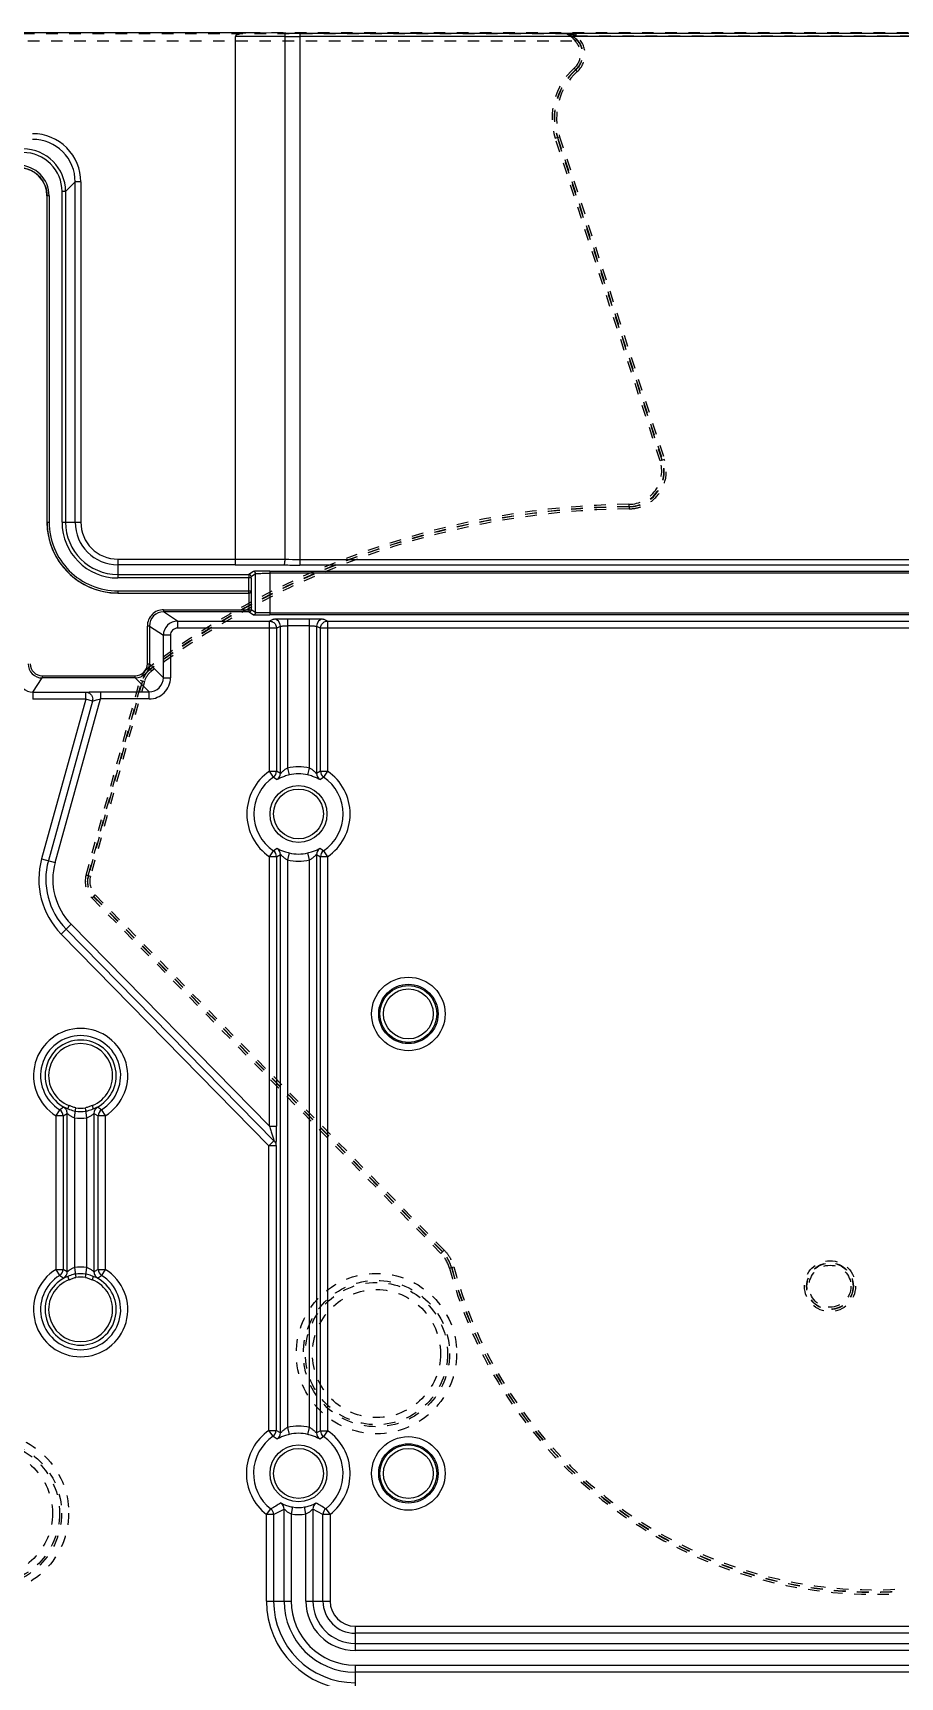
# Model space of a CAD drawing. Header units: millimetres. Extents: x -1265 to 1982, y -12197 to 1934.
# Drawn here: x 918 to 1040.4, y 52 to 283.9 of the extents above; entities that cross this region are included whole.
import ezdxf

# ---------------------------------------------------------------- set-up
doc = ezdxf.new("R2010")
doc.units = ezdxf.units.MM
doc.header["$LTSCALE"] = 16.335
doc.linetypes.add('HIDDEN', pattern=[0.2, 0.1, -0.1])
doc.layers.get('0').update_dxf_attribs({"linetype": 'CONTINUOUS'})
doc.layers.add('DEFAULT_2', color=8, linetype='HIDDEN')

msp = doc.modelspace()

# ---------------------------------------------------------------- linework, layer by layer
at = {"color": 7, "linetype": 'Continuous'}
for p, q in [((948.99, 283.87), (786.515, 283.87)), ((946.647, 209.657), (946.647, 283.383)), ((953.619, 283.344), (946.647, 283.383)), ((953.723, 283.844), (948.99, 283.87)), ((953.619, 209.631), (953.619, 283.344)), ((955.697, 283.839), (955.697, 208.827)), ((955.697, 283.839), (1139.404, 283.839)), ((1139.404, 283.339), (955.697, 283.339)), ((922.647, 261.501), (924.004, 262.857)), ((924.004, 214.87), (924.004, 262.857)), ((924.804, 262.857), (924.004, 262.857)), ((924.804, 262.857), (924.804, 214.87)), ((920.018, 260.871), (920.033, 260.887)), ((920.018, 260.871), (920.018, 214.869)), ((920.333, 260.887), (920.033, 260.887)), ((920.333, 260.887), (920.333, 214.885)), ((922.147, 214.87), (922.147, 261.501)), ((922.647, 261.501), (922.147, 261.501)), ((922.647, 261.501), (922.647, 214.87)), ((920.033, 214.885), (920.018, 214.869)), ((920.033, 214.885), (920.333, 214.885)), ((922.147, 214.87), (924.804, 214.87)), ((930.017, 209.657), (946.647, 209.657)), ((930.018, 209.656), (930.018, 207)), ((946.563, 208.857), (930.018, 208.857)), ((946.563, 208.857), (953.452, 208.831)), ((946.647, 209.657), (953.619, 209.631)), ((955.697, 209.627), (1068.583, 209.627)), ((1067.783, 208.827), (955.697, 208.827)), ((930.018, 207.5), (948.531, 207.5)), ((948.826, 207), (930.018, 207)), ((948.526, 204.886), (948.526, 207)), ((949.167, 207.923), (948.531, 207.5)), ((948.826, 207), (948.826, 205.186)), ((948.831, 207.2), (949.467, 207.623)), ((949.467, 202.117), (949.467, 207.623)), ((951.466, 207.963), (951.466, 201.778)), ((951.466, 207.963), (1161.57, 207.963)), ((1161.569, 207.663), (951.466, 207.663)), ((930.032, 204.886), (930.016, 204.87)), ((930.016, 204.87), (948.558, 204.87)), ((930.032, 205.186), (930.032, 204.886)), ((930.032, 205.186), (948.826, 205.186)), ((948.526, 204.886), (948.55, 204.87)), ((948.558, 202.223), (948.558, 204.87)), ((948.826, 205.186), (948.858, 205.165)), ((948.858, 205.165), (948.858, 202.523)), ((936.488, 202.523), (936.488, 202.223)), ((936.488, 202.523), (948.858, 202.523)), ((938.447, 200.917), (936.488, 202.223)), ((948.558, 202.223), (936.488, 202.223)), ((948.558, 202.223), (949.167, 201.817)), ((949.467, 202.117), (948.858, 202.523)), ((951.466, 202.078), (1161.569, 202.078)), ((1161.57, 201.778), (951.466, 201.778)), ((934.188, 194.899), (934.188, 200.224)), ((934.488, 200.224), (934.188, 200.224)), ((934.488, 200.224), (934.488, 194.899)), ((934.488, 200.224), (936.448, 198.918)), ((938.447, 200.917), (938.447, 199.917)), ((938.447, 200.917), (951.413, 200.917)), ((952.412, 199.917), (938.447, 199.917)), ((951.985, 201.203), (951.413, 200.917)), ((951.413, 179.747), (951.413, 200.917)), ((952.412, 199.917), (952.984, 200.203)), ((952.412, 199.917), (952.412, 179.747)), ((952.984, 179.436), (952.984, 200.203)), ((953.983, 201.237), (953.983, 180.193)), ((953.983, 201.237), (957.052, 201.237)), ((957.052, 200.237), (953.983, 200.237)), ((957.052, 180.193), (957.052, 201.237)), ((958.051, 200.203), (958.051, 179.436)), ((958.051, 200.203), (958.623, 199.917)), ((958.623, 179.747), (958.623, 199.917)), ((1188.565, 199.917), (958.623, 199.917)), ((959.622, 200.917), (959.051, 201.203)), ((959.622, 200.917), (959.622, 179.747)), ((959.622, 200.917), (1188.565, 200.917)), ((936.448, 192.94), (936.448, 198.918)), ((937.447, 198.918), (936.448, 198.918)), ((937.447, 198.918), (937.447, 192.94)), ((934.188, 194.899), (934.488, 194.899)), ((936.448, 192.94), (934.488, 194.899)), ((918.034, 190.896), (919.37, 192.9)), ((919.37, 193.2), (919.37, 192.9)), ((919.37, 193.2), (932.489, 193.2)), ((932.489, 192.9), (919.37, 192.9)), ((932.489, 192.9), (932.489, 193.2)), ((932.489, 192.9), (934.448, 190.94)), ((936.448, 192.94), (937.447, 192.94)), ((918.034, 190.896), (918.034, 189.896)), ((918.034, 190.896), (925.506, 190.896)), ((925.506, 189.896), (925.506, 190.896)), ((927.571, 190.94), (927.571, 189.941)), ((927.571, 190.94), (934.448, 190.94)), ((934.448, 189.941), (934.448, 190.94)), ((925.506, 189.896), (918.034, 189.896)), ((925.506, 189.896), (919.271, 167.412)), ((926.459, 189.632), (920.223, 167.148)), ((921.176, 166.884), (927.571, 189.941)), ((926.459, 189.632), (925.506, 189.896)), ((934.448, 189.941), (927.571, 189.941)), ((951.976, 178.921), (951.413, 179.747)), ((951.413, 179.747), (952.412, 179.747)), ((951.975, 178.921), (952.51, 178.586)), ((952.984, 179.436), (952.412, 179.747)), ((953.983, 180.193), (954.214, 179.221)), ((956.822, 179.221), (957.052, 180.193)), ((958.623, 179.747), (958.051, 179.436)), ((958.525, 178.586), (959.06, 178.921)), ((958.623, 179.747), (959.622, 179.747)), ((959.622, 179.747), (959.06, 178.921)), ((919.271, 167.412), (921.176, 166.883)), ((951.413, 167.694), (951.976, 168.52)), ((951.413, 129.698), (951.413, 167.694)), ((952.412, 167.694), (951.413, 167.694)), ((952.51, 168.854), (951.975, 168.52)), ((952.412, 167.694), (952.984, 168.004)), ((952.412, 167.694), (952.412, 129.698)), ((952.984, 86.436), (952.984, 168.004)), ((954.214, 168.22), (953.983, 167.247)), ((953.983, 167.247), (953.983, 87.193)), ((957.052, 167.247), (956.822, 168.22)), ((957.052, 87.193), (957.052, 167.247)), ((958.051, 168.004), (958.051, 86.436)), ((958.051, 168.004), (958.623, 167.694)), ((959.06, 168.52), (958.525, 168.854)), ((958.623, 86.747), (958.623, 167.694)), ((959.622, 167.694), (958.623, 167.694)), ((959.06, 168.52), (959.622, 167.694)), ((959.622, 167.694), (959.622, 86.749)), ((923.428, 158.175), (922.018, 156.789)), ((951.413, 129.698), (923.428, 158.175)), ((922.018, 156.789), (951.354, 126.937)), ((922.723, 157.482), (952.059, 127.63)), ((922.986, 132.133), (923.164, 132.6)), ((923.891, 130.885), (924.099, 132.284)), ((925.66, 130.885), (925.452, 132.284)), ((926.387, 132.6), (926.565, 132.133)), ((921.31, 131.145), (921.831, 131.998)), ((921.31, 109.496), (921.31, 131.145)), ((922.309, 131.145), (921.31, 131.145)), ((922.309, 131.145), (922.891, 131.481)), ((922.309, 131.145), (922.309, 109.496)), ((922.891, 109.159), (922.891, 131.481)), ((923.891, 130.885), (923.891, 109.755)), ((925.66, 109.755), (925.66, 130.885)), ((926.66, 131.481), (926.66, 109.159)), ((926.66, 131.481), (927.242, 131.145)), ((927.242, 109.496), (927.242, 131.145)), ((928.241, 131.145), (927.242, 131.145)), ((927.72, 131.998), (928.241, 131.145)), ((928.241, 131.145), (928.241, 109.496)), ((951.354, 126.937), (952.059, 127.63)), ((951.413, 129.698), (952.412, 129.698)), ((951.354, 86.778), (951.354, 126.937)), ((952.353, 126.937), (951.354, 126.937)), ((952.353, 126.937), (952.353, 86.778)), ((921.831, 108.643), (921.31, 109.496)), ((921.31, 109.496), (922.309, 109.496)), ((922.891, 109.159), (922.309, 109.496)), ((923.891, 109.755), (924.099, 108.357)), ((925.452, 108.357), (925.66, 109.755)), ((927.242, 109.496), (926.66, 109.159)), ((927.242, 109.496), (928.241, 109.496)), ((928.241, 109.496), (927.72, 108.643)), ((923.164, 108.04), (922.986, 108.507)), ((926.565, 108.507), (926.387, 108.04)), ((951.92, 85.954), (951.354, 86.778)), ((951.354, 86.778), (952.353, 86.778)), ((952.984, 86.436), (952.353, 86.778)), ((953.983, 87.193), (954.214, 86.221)), ((956.822, 86.221), (957.052, 87.193)), ((958.623, 86.747), (958.051, 86.436)), ((958.525, 85.586), (959.06, 85.921)), ((958.623, 86.747), (959.622, 86.747)), ((959.622, 86.747), (959.06, 85.921)), ((951.005, 74.918), (951.619, 75.707)), ((951.005, 62.72), (951.005, 74.918)), ((952.004, 74.918), (951.005, 74.918)), ((952.004, 74.918), (953.484, 75.693)), ((952.004, 74.918), (952.004, 62.72)), ((953.484, 62.72), (953.484, 75.693)), ((954.661, 75.993), (954.483, 75.01)), ((954.483, 75.01), (954.483, 62.72)), ((956.552, 75.01), (956.374, 75.993)), ((956.552, 62.72), (956.552, 75.01)), ((957.551, 75.693), (957.551, 62.72)), ((958.972, 74.947), (957.551, 75.693)), ((958.972, 62.72), (958.972, 74.947)), ((959.971, 74.947), (958.972, 74.947)), ((959.361, 75.738), (959.971, 74.947)), ((959.971, 74.947), (959.971, 62.72)), ((951.005, 62.72), (954.483, 62.72)), ((956.552, 62.72), (959.971, 62.72)), ((963.518, 59.174), (963.518, 55.755)), ((963.518, 59.174), (1062.478, 59.174)), ((1062.479, 58.174), (963.518, 58.174)), ((963.518, 56.754), (1190.275, 56.754)), ((1191.308, 55.755), (963.518, 55.755)), ((963.518, 53.686), (963.518, 50.208)), ((963.518, 53.686), (1191.308, 53.686)), ((1190.275, 52.687), (963.518, 52.687))]:
    msp.add_line(p, q, dxfattribs=at)
for centre, radius in [((955.518, 173.72), 4.017), ((955.518, 173.72), 3.517), ((971.018, 145.52), 5.186), ((971.018, 145.52), 4.186), ((971.018, 145.52), 4.017), ((971.018, 145.52), 3.517), ((971.018, 80.72), 5.186), ((955.518, 80.72), 4.017), ((955.518, 80.72), 3.517), ((971.018, 80.72), 4.186), ((971.018, 80.72), 4.017), ((971.018, 80.72), 3.517)]:
    msp.add_circle(centre, radius, dxfattribs=at)
for centre, radius, start, end in [((955.682, 675.24), 391.902, 269.69829, 270.00218), ((955.694, 641.451), 357.612, 269.68416, 270.00054), ((918.005, 262.857), 6.799, 359.99815, 90.00185), ((916.648, 261.501), 5.999, 0.00197, 89.99803), ((916.649, 261.501), 5.499, 359.99448, 90.00551), ((918.006, 262.858), 5.998, 359.99325, 90.00675), ((916.034, 260.887), 4.299, 0.00032, 89.99968), ((930.031, 214.884), 9.998, 179.99725, 270.00275), ((930.031, 214.884), 9.698, 179.99404, 270.00596), ((930.018, 214.87), 7.87, 180, 270), ((930.018, 214.87), 7.37, 180, 270), ((930.018, 214.87), 6.014, 180, 270), ((930.018, 214.87), 5.214, 180, 269.99473), ((955.682, 811.623), 602.796, 269.78809, 270.001462), ((955.695, 732.87), 523.243, 269.7727, 270.00031), ((948.531, 207.2), 0.3, 0.02615, 89.96296), ((949.167, 207.623), 0.3, 0.02613, 89.96296), ((951.463, 82.072), 125.89, 89.99862, 90.39579), ((948.526, 205.186), 0.3, 270.01955, 359.99136), ((936.488, 200.224), 2.299, 89.98414, 179.99624), ((936.487, 200.224), 1.999, 89.98194, 180.00388), ((948.558, 202.523), 0.3, 270.01955, 359.99136), ((949.167, 202.117), 0.3, 270.03704, 359.97387), ((951.043, 272.964), 71.185, 269.04898, 269.63833), ((951.447, 323.103), 121.325, 269.59673, 270.00884), ((938.448, 198.917), 2, 90.01308, 179.98692), ((938.447, 198.918), 1, 89.98912, 179.99997), ((951.984, 200.202), 1, 0.02902, 89.9448), ((959.052, 200.202), 1, 90.0552, 179.97098), ((919.37, 194.899), 2, 179.99615, 269.99564), ((919.37, 194.899), 1.699, 179.98173, 269.99746), ((932.489, 194.899), 1.999, 270.00036, 359.99964), ((932.489, 194.899), 1.699, 269.98821, 0.01179), ((918.034, 192.895), 1.999, 179.96517, 270.01301), ((934.449, 192.939), 2.999, 269.99256, 0.00744), ((934.45, 192.938), 1.998, 269.96413, 0.03587), ((925.481, 189.892), 1.012, 345.11042, 359.99255), ((955.518, 173.72), 7.291, 124.26042, 235.73958), ((955.518, 173.72), 6.292, 124.26042, 235.73958), ((951.412, 179.748), 1.001, 304.26659, 359.91855), ((951.983, 179.437), 1.001, 301.76221, 359.95828), ((955.518, 173.72), 6.652, 76.66515, 103.33485), ((955.518, 173.72), 5.653, 76.66515, 103.33485), ((959.052, 179.437), 1.001, 180.04172, 238.23779), ((959.624, 179.748), 1.001, 180.08631, 235.73609), ((955.518, 173.72), 6.292, 304.26042, 55.73958), ((955.518, 173.72), 7.291, 304.26042, 55.73958), ((929.843, 164.479), 10.971, 164.497, 224.503), ((929.843, 164.479), 9.982, 164.49736, 224.50264), ((951.412, 167.693), 1.001, 0.08631, 55.73609), ((951.983, 168.004), 1.001, 0.04172, 58.23779), ((955.518, 173.72), 6.652, 256.66515, 283.33485), ((955.518, 173.72), 5.653, 256.66515, 283.33485), ((959.052, 168.004), 1.001, 121.76221, 179.95828), ((959.624, 167.693), 1.001, 124.26659, 179.91855), ((929.843, 164.479), 8.994, 164.49633, 224.50367), ((924.775, 136.82), 6.65, 301.40912, 238.59088), ((924.775, 136.82), 5.651, 301.40912, 238.59088), ((924.775, 136.82), 5.017, 290.89592, 249.10408), ((924.775, 136.82), 4.517, 290.89592, 249.10408), ((924.775, 136.82), 4.586, 261.52086, 278.47914), ((927.66, 131.48), 1.001, 118.41789, 179.95495), ((921.309, 131.143), 1.001, 0.10699, 58.58879), ((924.775, 136.82), 6.001, 261.52087, 278.47913), ((924.775, 136.82), 5.058, 261.52087, 278.47913), ((928.242, 131.143), 1.001, 121.40849, 179.89635), ((924.775, 103.82), 6.65, 121.40912, 58.59088), ((921.309, 109.498), 1.001, 301.40856, 359.89648), ((921.891, 109.16), 1.001, 298.41789, 359.95495), ((924.775, 103.82), 6.001, 81.52087, 98.47913), ((928.242, 109.498), 1.001, 180.10696, 238.58878), ((924.775, 103.82), 5.651, 121.40912, 58.59088), ((924.775, 103.82), 5.017, 110.89592, 69.10408), ((924.775, 103.82), 4.517, 110.89592, 69.10408), ((924.775, 103.82), 5.058, 81.52087, 98.47913), ((924.775, 103.82), 4.586, 81.52086, 98.47914), ((955.518, 80.72), 7.351, 124.50547, 232.1276), ((955.518, 80.72), 6.351, 124.50547, 232.12507), ((951.352, 86.78), 1.001, 304.50161, 359.90157), ((951.983, 86.437), 1.001, 301.76221, 359.95828), ((955.518, 80.72), 6.652, 76.66515, 103.33485), ((955.518, 80.72), 5.653, 76.66515, 103.33485), ((959.052, 86.437), 1.001, 180.04172, 238.23779), ((959.624, 86.748), 1.001, 180.08529, 235.73551), ((955.518, 80.72), 6.292, 307.64749, 55.73958), ((955.518, 80.72), 7.291, 307.64458, 55.75119), ((952.483, 75.693), 1.001, 358.8936, 58.85843), ((958.552, 75.693), 1.001, 121.14742, 179.95695), ((951.004, 74.909), 1.003, 0.47997, 52.37044), ((955.518, 80.72), 5.804, 259.7343, 280.2657), ((955.518, 80.72), 4.804, 259.7343, 280.2657), ((959.972, 74.939), 1.003, 127.41416, 179.53035), ((963.518, 62.72), 12.513, 180, 270), ((963.518, 62.72), 11.513, 180, 270), ((963.518, 62.72), 10.034, 180, 270), ((963.518, 62.72), 9.034, 180, 270), ((963.518, 62.72), 6.966, 180, 270), ((963.518, 62.72), 5.966, 180, 270), ((963.518, 62.72), 4.546, 180, 270), ((963.518, 62.72), 3.547, 180, 270)]:
    msp.add_arc(centre, radius, start, end, dxfattribs=at)
for centre, major_axis, ratio, start_param, end_param in [((949.052, 283.37), (-2.405, 0.013), 0.2078557, -1.5440317, 0.0011566), ((916.017, 260.87), (2.829, 2.829), 0.9996955, -0.7852619, 0.7852619), ((930.019, 214.872), (7.073, 7.073), 0.9996955, 2.3563275, 3.9268578)]:
    msp.add_ellipse(centre, major_axis=major_axis, ratio=ratio, start_param=start_param, end_param=end_param, dxfattribs=at)
for points, knots in [([(953.619, 283.344), (953.619, 283.407), (953.624, 283.523), (953.645, 283.68), (953.67, 283.781), (953.704, 283.842), (953.723, 283.844)], [0, 0, 0, 0, 0.3606136, 0.6717179, 0.8903183, 1, 1, 1, 1]), ([(916.034, 264.886), (916.554, 264.886), (917.603, 264.67), (918.938, 263.791), (919.818, 262.455), (920.034, 261.407), (920.033, 260.887)], [0, 0, 0, 0, 0.2501757, 0.4999999, 0.7498237, 1, 1, 1, 1]), ([(946.563, 208.857), (946.57, 208.858), (946.584, 208.884), (946.597, 208.928), (946.611, 209.004), (946.628, 209.147), (946.642, 209.368), (946.647, 209.556), (946.647, 209.657)], [0, 0, 0, 0, 0.0295536, 0.0904548, 0.1837646, 0.307135, 0.6262436, 1, 1, 1, 1]), ([(953.452, 208.831), (953.482, 208.833), (953.536, 208.93), (953.578, 209.093), (953.61, 209.347), (953.618, 209.533), (953.619, 209.631)], [0, 0, 0, 0, 0.105391, 0.3256508, 0.6486457, 1, 1, 1, 1]), ([(948.531, 207.5), (948.53, 207.497), (948.532, 207.482), (948.528, 207.454), (948.529, 207.407), (948.527, 207.318), (948.527, 207.18), (948.526, 207.063), (948.526, 207)], [0, 0, 0, 0, 0.022428, 0.0813331, 0.1745837, 0.2989889, 0.6218242, 1, 1, 1, 1]), ([(948.826, 207), (948.826, 207.025), (948.827, 207.071), (948.827, 207.125), (948.829, 207.161), (948.829, 207.181), (948.831, 207.192), (948.83, 207.199), (948.831, 207.2)], [0, 0, 0, 0, 0.373134, 0.6902543, 0.8155559, 0.9121574, 0.9751917, 1, 1, 1, 1]), ([(949.362, 207.939), (949.335, 207.938), (949.288, 207.935), (949.229, 207.932), (949.191, 207.928), (949.172, 207.927), (949.167, 207.923)], [0, 0, 0, 0, 0.4101354, 0.714867, 0.9119854, 1, 1, 1, 1]), ([(950.593, 207.96), (950.463, 207.959), (950.053, 207.955), (949.642, 207.95), (949.362, 207.939)], [0, 0, 0, 0, 0.3160778, 1, 1, 1, 1]), ([(949.467, 207.623), (949.471, 207.627), (949.488, 207.628), (949.521, 207.632), (949.573, 207.635), (949.675, 207.641), (949.843, 207.646), (949.988, 207.65), (950.07, 207.651)], [0, 0, 0, 0, 0.0251702, 0.0810344, 0.1666897, 0.28097, 0.5905534, 1, 1, 1, 1]), ([(950.07, 207.651), (950.171, 207.653), (950.636, 207.66), (951.101, 207.663), (951.466, 207.663)], [0, 0, 0, 0, 0.2155565, 1, 1, 1, 1]), ([(948.558, 204.87), (948.641, 204.87), (948.797, 204.945), (948.856, 205.098), (948.858, 205.165)], [0, 0, 0, 0, 0.5540815, 1, 1, 1, 1]), ([(949.167, 201.817), (949.172, 201.814), (949.191, 201.813), (949.228, 201.808), (949.287, 201.805), (949.404, 201.8), (949.598, 201.795), (949.766, 201.791), (949.861, 201.789)], [0, 0, 0, 0, 0.0244535, 0.0791293, 0.1636221, 0.2773251, 0.5884099, 1, 1, 1, 1]), ([(950.07, 202.089), (949.988, 202.091), (949.843, 202.094), (949.675, 202.1), (949.573, 202.105), (949.521, 202.108), (949.488, 202.113), (949.471, 202.114), (949.467, 202.117)], [0, 0, 0, 0, 0.4094467, 0.71903, 0.8333103, 0.9189656, 0.9748298, 1, 1, 1, 1]), ([(951.466, 202.078), (951.338, 202.078), (950.873, 202.079), (950.408, 202.083), (950.07, 202.089)], [0, 0, 0, 0, 0.2748211, 1, 1, 1, 1]), ([(951.912, 200.783), (952.062, 200.697), (952.319, 200.441), (952.412, 200.09), (952.412, 199.917)], [0, 0, 0, 0, 0.4999886, 1, 1, 1, 1]), ([(951.985, 201.203), (952, 201.21), (952.06, 201.208), (952.178, 201.219), (952.365, 201.222), (952.611, 201.228), (952.907, 201.231), (953.37, 201.235), (953.734, 201.237), (953.983, 201.237)], [0, 0, 0, 0, 0.0252719, 0.0861322, 0.1806551, 0.30512, 0.4551204, 0.6252714, 1, 1, 1, 1]), ([(952.984, 200.203), (952.99, 200.209), (953.023, 200.209), (953.08, 200.219), (953.175, 200.222), (953.297, 200.228), (953.445, 200.231), (953.677, 200.236), (953.859, 200.237), (953.983, 200.237)], [0, 0, 0, 0, 0.026378, 0.0879337, 0.1820645, 0.3058672, 0.4557909, 0.6258521, 1, 1, 1, 1]), ([(957.052, 201.237), (957.302, 201.237), (957.665, 201.235), (958.128, 201.231), (958.425, 201.228), (958.67, 201.222), (958.858, 201.219), (958.975, 201.208), (959.036, 201.21), (959.051, 201.203)], [0, 0, 0, 0, 0.374726, 0.544877, 0.6948788, 0.8193447, 0.9138681, 0.9747284, 1, 1, 1, 1]), ([(957.052, 200.237), (957.177, 200.237), (957.358, 200.236), (957.59, 200.231), (957.738, 200.228), (957.86, 200.222), (957.955, 200.219), (958.012, 200.209), (958.045, 200.209), (958.051, 200.203)], [0, 0, 0, 0, 0.3741479, 0.5442091, 0.6941328, 0.8179355, 0.9120663, 0.973622, 1, 1, 1, 1]), ([(958.623, 199.917), (958.623, 200.096), (958.723, 200.46), (958.998, 200.718), (959.156, 200.801)], [0, 0, 0, 0, 0.500016, 1, 1, 1, 1]), ([(925.506, 190.896), (925.588, 190.909), (925.829, 190.915), (926.279, 190.931), (926.885, 190.938), (927.333, 190.94), (927.571, 190.94)], [0, 0, 0, 0, 0.1199958, 0.3488621, 0.6547261, 1, 1, 1, 1]), ([(925.507, 190.896), (925.752, 190.895), (926.153, 190.731), (926.431, 190.29), (926.493, 190.023), (926.493, 189.892)], [0, 0, 0, 0, 0.4796164, 0.7443194, 1, 1, 1, 1]), ([(926.459, 189.632), (926.502, 189.654), (926.634, 189.693), (926.877, 189.766), (927.203, 189.85), (927.443, 189.91), (927.571, 189.941)], [0, 0, 0, 0, 0.1257501, 0.3560367, 0.6598308, 1, 1, 1, 1]), ([(954.214, 179.221), (954.097, 179.193), (953.869, 179.132), (953.546, 179.027), (953.257, 178.917), (953.012, 178.812), (952.813, 178.719), (952.678, 178.654), (952.597, 178.616), (952.555, 178.598), (952.529, 178.589), (952.514, 178.584), (952.51, 178.586)], [0, 0, 0, 0, 0.1985229, 0.3877624, 0.5585894, 0.7065936, 0.8279635, 0.9191228, 0.9523397, 0.9769621, 0.9928092, 1, 1, 1, 1]), ([(953.983, 180.193), (953.916, 180.162), (953.787, 180.091), (953.604, 179.971), (953.438, 179.846), (953.293, 179.723), (953.173, 179.612), (953.09, 179.531), (953.04, 179.482), (953.012, 179.455), (952.998, 179.443), (952.986, 179.434), (952.984, 179.436)], [0, 0, 0, 0, 0.1763807, 0.3513374, 0.5188154, 0.6721168, 0.8041718, 0.9077077, 0.9464427, 0.9752347, 0.9931979, 1, 1, 1, 1]), ([(958.525, 178.586), (958.522, 178.584), (958.506, 178.589), (958.481, 178.597), (958.439, 178.616), (958.357, 178.654), (958.223, 178.719), (958.024, 178.811), (957.779, 178.917), (957.49, 179.027), (957.167, 179.132), (956.939, 179.193), (956.822, 179.221)], [0, 0, 0, 0, 0.0071692, 0.0229552, 0.0475086, 0.0806797, 0.171784, 0.293068, 0.4410121, 0.6119422, 0.8014315, 1, 1, 1, 1]), ([(958.051, 179.436), (958.049, 179.434), (958.037, 179.443), (958.023, 179.455), (957.996, 179.482), (957.945, 179.531), (957.863, 179.612), (957.743, 179.723), (957.597, 179.846), (957.431, 179.971), (957.249, 180.091), (957.119, 180.162), (957.052, 180.193)], [0, 0, 0, 0, 0.0068021, 0.0247653, 0.0535573, 0.0922923, 0.1958282, 0.3278832, 0.4811846, 0.6486626, 0.8236193, 1, 1, 1, 1]), ([(952.51, 168.855), (952.514, 168.857), (952.529, 168.852), (952.555, 168.843), (952.597, 168.825), (952.678, 168.787), (952.813, 168.722), (953.011, 168.629), (953.257, 168.524), (953.545, 168.414), (953.869, 168.309), (954.096, 168.248), (954.214, 168.22)], [0, 0, 0, 0, 0.0071692, 0.0229552, 0.0475086, 0.0806797, 0.171784, 0.293068, 0.4410121, 0.6119422, 0.8014315, 1, 1, 1, 1]), ([(952.984, 168.004), (952.986, 168.007), (952.998, 167.998), (953.012, 167.986), (953.04, 167.959), (953.09, 167.91), (953.173, 167.829), (953.293, 167.718), (953.438, 167.595), (953.604, 167.47), (953.787, 167.35), (953.916, 167.279), (953.983, 167.247)], [0, 0, 0, 0, 0.0068021, 0.0247653, 0.0535573, 0.0922923, 0.1958282, 0.3278832, 0.4811846, 0.6486626, 0.8236193, 1, 1, 1, 1]), ([(956.822, 168.22), (956.939, 168.248), (957.167, 168.309), (957.489, 168.413), (957.778, 168.524), (958.024, 168.629), (958.222, 168.721), (958.357, 168.787), (958.439, 168.825), (958.48, 168.843), (958.506, 168.852), (958.522, 168.857), (958.525, 168.855)], [0, 0, 0, 0, 0.1985229, 0.3877624, 0.5585894, 0.7065936, 0.8279635, 0.9191228, 0.9523397, 0.9769621, 0.9928092, 1, 1, 1, 1]), ([(957.052, 167.247), (957.119, 167.279), (957.249, 167.35), (957.431, 167.47), (957.597, 167.595), (957.743, 167.718), (957.863, 167.829), (957.945, 167.91), (957.996, 167.959), (958.023, 167.986), (958.037, 167.998), (958.049, 168.007), (958.051, 168.004)], [0, 0, 0, 0, 0.1763807, 0.3513374, 0.5188154, 0.6721168, 0.8041718, 0.9077077, 0.9464427, 0.9752347, 0.9931979, 1, 1, 1, 1]), ([(922.367, 132.361), (922.371, 132.364), (922.39, 132.358), (922.422, 132.349), (922.474, 132.329), (922.578, 132.288), (922.75, 132.219), (922.9, 132.163), (922.986, 132.133)], [0, 0, 0, 0, 0.0237858, 0.077046, 0.1604041, 0.2733849, 0.5844657, 1, 1, 1, 1]), ([(922.891, 131.509), (922.886, 131.679), (922.785, 132.027), (922.521, 132.277), (922.367, 132.361)], [0, 0, 0, 0, 0.4927569, 1, 1, 1, 1]), ([(924.099, 132.284), (923.936, 132.309), (923.621, 132.412), (923.316, 132.537), (923.164, 132.6)], [0, 0, 0, 0, 0.4996225, 1, 1, 1, 1]), ([(926.387, 132.6), (926.235, 132.537), (925.93, 132.412), (925.614, 132.309), (925.452, 132.284)], [0, 0, 0, 0, 0.5003776, 1, 1, 1, 1]), ([(926.565, 132.133), (926.651, 132.163), (926.801, 132.219), (926.973, 132.288), (927.076, 132.329), (927.129, 132.349), (927.161, 132.358), (927.18, 132.364), (927.184, 132.361)], [0, 0, 0, 0, 0.4155207, 0.7265887, 0.8395773, 0.9229424, 0.9762109, 1, 1, 1, 1]), ([(922.891, 131.481), (922.893, 131.483), (922.905, 131.477), (922.918, 131.467), (922.945, 131.445), (922.994, 131.404), (923.076, 131.337), (923.195, 131.245), (923.341, 131.145), (923.568, 131.01), (923.757, 130.925), (923.891, 130.885)], [0, 0, 0, 0, 0.0068633, 0.0242863, 0.0521824, 0.0898051, 0.1909814, 0.3213855, 0.474602, 0.6433495, 1, 1, 1, 1]), ([(922.986, 132.133), (923.064, 132.104), (923.403, 131.973), (923.753, 131.859), (924.03, 131.818)], [0, 0, 0, 0, 0.2297357, 1, 1, 1, 1]), ([(925.521, 131.818), (925.618, 131.832), (925.975, 131.906), (926.315, 132.04), (926.565, 132.133)], [0, 0, 0, 0, 0.2684525, 1, 1, 1, 1]), ([(925.66, 130.885), (925.794, 130.925), (925.983, 131.01), (926.21, 131.145), (926.356, 131.245), (926.475, 131.337), (926.557, 131.404), (926.606, 131.445), (926.632, 131.467), (926.646, 131.477), (926.658, 131.483), (926.66, 131.481)], [0, 0, 0, 0, 0.3566505, 0.525398, 0.6786145, 0.8090186, 0.9101949, 0.9478176, 0.9757137, 0.9931367, 1, 1, 1, 1]), ([(951.413, 129.698), (951.483, 129.485), (951.62, 129.07), (951.783, 128.562), (951.9, 128.186), (951.973, 127.948), (952.024, 127.767), (952.053, 127.667), (952.059, 127.63)], [0, 0, 0, 0, 0.3104744, 0.6046166, 0.7389399, 0.8565577, 0.9482079, 1, 1, 1, 1]), ([(952.059, 127.63), (952.102, 127.588), (952.264, 127.391), (952.352, 127.131), (952.353, 126.937)], [0, 0, 0, 0, 0.2381451, 1, 1, 1, 1]), ([(952.353, 126.937), (952.362, 126.983), (952.37, 127.113), (952.382, 127.348), (952.391, 127.659), (952.402, 128.161), (952.41, 128.846), (952.412, 129.409), (952.412, 129.698)], [0, 0, 0, 0, 0.0510893, 0.1401194, 0.2558684, 0.389255, 0.685885, 1, 1, 1, 1]), ([(923.891, 109.755), (923.757, 109.716), (923.568, 109.631), (923.341, 109.495), (923.195, 109.395), (923.076, 109.304), (922.994, 109.236), (922.945, 109.195), (922.918, 109.174), (922.905, 109.164), (922.893, 109.157), (922.891, 109.159)], [0, 0, 0, 0, 0.3566505, 0.525398, 0.6786145, 0.8090186, 0.9101949, 0.9478176, 0.9757137, 0.9931367, 1, 1, 1, 1]), ([(926.66, 109.159), (926.658, 109.157), (926.646, 109.164), (926.632, 109.174), (926.606, 109.195), (926.557, 109.236), (926.475, 109.304), (926.356, 109.395), (926.21, 109.495), (925.983, 109.631), (925.794, 109.716), (925.66, 109.755)], [0, 0, 0, 0, 0.0068633, 0.0242863, 0.0521824, 0.0898051, 0.1909814, 0.3213855, 0.474602, 0.6433495, 1, 1, 1, 1]), ([(926.66, 109.132), (926.665, 108.962), (926.766, 108.613), (927.03, 108.363), (927.184, 108.28)], [0, 0, 0, 0, 0.4927569, 1, 1, 1, 1]), ([(922.986, 108.507), (922.9, 108.477), (922.75, 108.422), (922.578, 108.353), (922.474, 108.312), (922.422, 108.291), (922.39, 108.283), (922.371, 108.277), (922.367, 108.28)], [0, 0, 0, 0, 0.4155207, 0.7265887, 0.8395773, 0.9229424, 0.9762109, 1, 1, 1, 1]), ([(924.03, 108.823), (923.933, 108.808), (923.576, 108.735), (923.236, 108.6), (922.986, 108.507)], [0, 0, 0, 0, 0.2684525, 1, 1, 1, 1]), ([(923.164, 108.04), (923.316, 108.104), (923.621, 108.228), (923.936, 108.332), (924.099, 108.357)], [0, 0, 0, 0, 0.5003776, 1, 1, 1, 1]), ([(925.452, 108.357), (925.614, 108.332), (925.93, 108.228), (926.235, 108.104), (926.387, 108.04)], [0, 0, 0, 0, 0.4996225, 1, 1, 1, 1]), ([(926.565, 108.507), (926.487, 108.536), (926.148, 108.667), (925.798, 108.782), (925.521, 108.823)], [0, 0, 0, 0, 0.2297357, 1, 1, 1, 1]), ([(927.184, 108.28), (927.18, 108.277), (927.161, 108.283), (927.129, 108.291), (927.076, 108.312), (926.973, 108.353), (926.801, 108.422), (926.651, 108.477), (926.565, 108.507)], [0, 0, 0, 0, 0.0237858, 0.077046, 0.1604041, 0.2733849, 0.5844657, 1, 1, 1, 1]), ([(954.214, 86.221), (954.097, 86.193), (953.869, 86.132), (953.546, 86.027), (953.257, 85.917), (953.012, 85.812), (952.813, 85.719), (952.678, 85.654), (952.597, 85.616), (952.555, 85.598), (952.529, 85.589), (952.514, 85.584), (952.51, 85.586)], [0, 0, 0, 0, 0.1985229, 0.3877624, 0.5585894, 0.7065936, 0.8279635, 0.9191228, 0.9523397, 0.9769621, 0.9928092, 1, 1, 1, 1]), ([(953.983, 87.193), (953.916, 87.162), (953.787, 87.091), (953.604, 86.971), (953.438, 86.846), (953.293, 86.723), (953.173, 86.612), (953.09, 86.531), (953.04, 86.482), (953.012, 86.455), (952.998, 86.443), (952.986, 86.434), (952.984, 86.436)], [0, 0, 0, 0, 0.1763807, 0.3513374, 0.5188154, 0.6721168, 0.8041718, 0.9077077, 0.9464427, 0.9752347, 0.9931979, 1, 1, 1, 1]), ([(958.525, 85.586), (958.522, 85.584), (958.506, 85.589), (958.481, 85.597), (958.439, 85.616), (958.357, 85.654), (958.223, 85.719), (958.024, 85.811), (957.779, 85.917), (957.49, 86.027), (957.167, 86.132), (956.939, 86.193), (956.822, 86.221)], [0, 0, 0, 0, 0.0071692, 0.0229552, 0.0475086, 0.0806797, 0.171784, 0.293068, 0.4410121, 0.6119422, 0.8014315, 1, 1, 1, 1]), ([(958.051, 86.436), (958.049, 86.434), (958.037, 86.443), (958.023, 86.455), (957.996, 86.482), (957.945, 86.531), (957.863, 86.612), (957.743, 86.723), (957.597, 86.846), (957.431, 86.971), (957.249, 87.091), (957.119, 87.162), (957.052, 87.193)], [0, 0, 0, 0, 0.0068021, 0.0247653, 0.0535573, 0.0922923, 0.1958282, 0.3278832, 0.4811846, 0.6486626, 0.8236193, 1, 1, 1, 1]), ([(953, 76.547), (952.775, 76.403), (952.32, 76.111), (951.851, 75.842), (951.616, 75.704)], [0, 0, 0, 0, 0.4951572, 1, 1, 1, 1]), ([(953.001, 76.549), (953.004, 76.551), (953.019, 76.547), (953.044, 76.54), (953.083, 76.523), (953.16, 76.489), (953.289, 76.429), (953.479, 76.345), (953.718, 76.25), (954, 76.152), (954.319, 76.063), (954.545, 76.014), (954.661, 75.993)], [0, 0, 0, 0, 0.0070773, 0.0224742, 0.046401, 0.0787555, 0.1679294, 0.2874526, 0.4344801, 0.6058777, 0.7977406, 1, 1, 1, 1]), ([(956.374, 75.993), (956.491, 76.014), (956.716, 76.063), (957.035, 76.153), (957.317, 76.25), (957.555, 76.345), (957.746, 76.429), (957.875, 76.488), (957.952, 76.523), (957.992, 76.54), (958.016, 76.547), (958.031, 76.551), (958.034, 76.549)], [0, 0, 0, 0, 0.2024858, 0.3934607, 0.5649769, 0.712176, 0.8318057, 0.9210913, 0.9535578, 0.9775507, 0.9929279, 1, 1, 1, 1]), ([(959.363, 75.735), (959.137, 75.869), (958.688, 76.128), (958.252, 76.409), (958.035, 76.548)], [0, 0, 0, 0, 0.5047063, 1, 1, 1, 1]), ([(953.484, 75.693), (953.486, 75.695), (953.498, 75.687), (953.511, 75.676), (953.538, 75.651), (953.588, 75.604), (953.669, 75.527), (953.788, 75.424), (953.934, 75.311), (954.101, 75.197), (954.284, 75.092), (954.416, 75.034), (954.483, 75.01)], [0, 0, 0, 0, 0.0068127, 0.0246714, 0.0532949, 0.0918203, 0.1949094, 0.3266918, 0.4801083, 0.6478699, 0.8231235, 1, 1, 1, 1]), ([(956.552, 75.01), (956.62, 75.034), (956.751, 75.092), (956.935, 75.197), (957.102, 75.311), (957.247, 75.424), (957.366, 75.527), (957.448, 75.604), (957.497, 75.651), (957.524, 75.676), (957.538, 75.687), (957.55, 75.695), (957.551, 75.693)], [0, 0, 0, 0, 0.1768765, 0.3521301, 0.5198917, 0.6733082, 0.8050906, 0.9081797, 0.9467051, 0.9753286, 0.9931873, 1, 1, 1, 1])]:
    msp.add_open_spline(points, degree=3, knots=knots, dxfattribs=at)
for points in [[(951.413, 200.917), (951.585, 200.917), (951.763, 200.869), (951.912, 200.783)], [(959.156, 200.801), (959.298, 200.876), (959.462, 200.917), (959.622, 200.917)], [(922.367, 132.36), (922.188, 132.239), (922.009, 132.118), (921.83, 131.997)], [(927.721, 131.997), (927.542, 132.118), (927.363, 132.239), (927.184, 132.36)], [(921.83, 108.644), (922.009, 108.522), (922.188, 108.401), (922.367, 108.28)], [(927.184, 108.28), (927.363, 108.401), (927.542, 108.522), (927.721, 108.644)], [(951.919, 85.955), (952.116, 85.832), (952.313, 85.709), (952.51, 85.586)]]:
    msp.add_open_spline(points, degree=3, dxfattribs=at)
at = {"layer": 'DEFAULT_2', "color": 8, "linetype": 'HIDDEN'}
for p, q in [((993.413, 283.739), (786.647, 283.739)), ((1146.111, 283.87), (948.99, 283.87)), ((993.413, 283.749), (993.413, 283.739)), ((993.489, 283.727), (993.506, 283.738)), ((994.54, 282.739), (994.752, 282.95)), ((994.681, 283.465), (994.681, 283.765)), ((1128.773, 283.765), (994.681, 283.765)), ((994.681, 283.465), (1128.773, 283.465)), ((786.647, 282.739), (994.54, 282.739)), ((994.425, 278.893), (994.85, 278.416)), ((991.758, 269.029), (992.366, 269.226)), ((1006.539, 223.539), (991.758, 269.029)), ((1006.825, 223.63), (992.044, 269.121)), ((992.081, 269.133), (1006.878, 223.591)), ((992.366, 269.226), (1007.163, 223.686)), ((1006.825, 223.63), (1006.539, 223.537)), ((1006.878, 223.591), (1006.825, 223.63)), ((1007.163, 223.684), (1006.878, 223.591)), ((1002.129, 217.389), (1002.132, 217.089)), ((1002.184, 217.051), (1002.132, 217.089)), ((1002.184, 217.051), (1002.187, 216.751)), ((925.535, 165.069), (933.165, 192.581)), ((925.824, 164.989), (933.454, 192.501)), ((933.491, 192.49), (925.868, 165)), ((933.165, 192.581), (933.78, 192.41)), ((934.384, 194.366), (934.767, 193.855)), ((933.78, 192.41), (926.157, 164.92)), ((925.824, 164.989), (925.535, 165.069)), ((925.868, 165), (925.824, 164.989)), ((926.157, 164.92), (925.868, 165)), ((926.361, 161.876), (926.575, 162.086)), ((975.624, 111.745), (926.361, 161.876)), ((926.618, 162.097), (926.575, 162.086)), ((975.842, 111.951), (926.575, 162.086)), ((926.618, 162.097), (926.832, 162.307)), ((926.618, 162.097), (975.87, 111.979)), ((926.832, 162.307), (976.087, 112.185)), ((976.087, 112.185), (975.624, 111.745)), ((976.811, 109.671), (977.1, 109.748)), ((977.1, 109.748), (977.136, 109.768)), ((977.136, 109.768), (977.425, 109.845))]:
    msp.add_line(p, q, dxfattribs=at)
for centre, radius in [((1030.518, 107.12), 3.599), ((1030.518, 107.12), 3.299), ((1030.518, 107.12), 3.26), ((1030.518, 107.12), 2.96), ((966.518, 97.62), 11.315), ((966.518, 97.62), 10.316), ((966.518, 97.62), 10.034), ((966.518, 97.62), 9.034), ((911.768, 75.12), 11.315), ((911.768, 75.12), 10.316), ((911.768, 75.12), 10.034), ((911.768, 75.12), 9.034)]:
    msp.add_circle(centre, radius, dxfattribs=at)
for centre, radius, start, end in [((993.405, 283.437), 0.301, 73.78345, 89.9062), ((992.659, 280.87), 2.99, 311.74982, 73.55227), ((992.659, 280.87), 2.951, 311.74982, 44.82416), ((992.659, 280.87), 3.29, 311.74982, 52.08011), ((992.659, 280.87), 2.651, 311.74982, 44.82416), ((1000.65, 271.918), 9.349, 131.74982, 198), ((1000.65, 271.918), 9.049, 131.74982, 198), ((1000.65, 271.918), 9.01, 131.74982, 198), ((1000.65, 271.918), 8.71, 131.74982, 198), ((1002.075, 222.084), 4.695, 270.65665, 18.05401), ((1002.074, 222.084), 4.996, 270.67065, 18.01966), ((1002.129, 222.045), 4.994, 270.6267, 18.03821), ((1003.518, 102.12), 115.277, 90.69032, 126.84999), ((1003.518, 102.12), 114.977, 90.69032, 126.84999), ((1003.518, 102.12), 114.938, 90.66491, 126.84999), ((1003.518, 102.12), 114.638, 90.66491, 126.84999), ((936.392, 191.686), 3.349, 126.84999, 164.5), ((936.392, 191.686), 3.049, 126.84999, 164.5), ((936.392, 191.686), 3.01, 126.84999, 164.5), ((936.392, 191.686), 2.71, 126.84999, 164.5), ((928.712, 164.187), 3.297, 164.49198, 224.50802), ((928.712, 164.187), 2.997, 164.49223, 224.50777), ((928.756, 164.199), 2.998, 164.49476, 224.50524), ((928.757, 164.199), 2.698, 164.49641, 224.50359), ((972.274, 108.452), 4.697, 15.03023, 44.50035), ((972.274, 108.452), 4.997, 15.03041, 44.50012), ((1036.797, 125.778), 62.111, 195.03053, 273.38144), ((1036.797, 125.778), 61.811, 195.02612, 273.37771), ((1036.797, 125.778), 61.772, 195.02612, 273.37771), ((1036.797, 125.778), 61.472, 195.0217, 273.37398)]:
    msp.add_arc(centre, radius, start, end, dxfattribs=at)
for points, knots in [([(993.406, 283.739), (993.405, 283.738), (993.413, 283.733), (993.421, 283.727), (993.441, 283.717), (993.475, 283.699), (993.528, 283.671), (993.597, 283.633), (993.673, 283.587), (993.782, 283.516), (993.92, 283.414), (994.084, 283.273), (994.245, 283.112), (994.398, 282.933), (994.494, 282.805), (994.54, 282.739)], [0, 0, 0, 0, 0.0029866, 0.011693, 0.0255631, 0.0436139, 0.0886729, 0.1417928, 0.2002213, 0.2624824, 0.3955278, 0.5375288, 0.6867476, 0.8416847, 1, 1, 1, 1]), ([(993.413, 283.749), (993.418, 283.753), (993.443, 283.75), (993.485, 283.755), (993.548, 283.755), (993.648, 283.758), (993.784, 283.759), (993.953, 283.762), (994.13, 283.763), (994.373, 283.765), (994.557, 283.765), (994.681, 283.765)], [0, 0, 0, 0, 0.0147556, 0.0522043, 0.1041554, 0.1627299, 0.2898334, 0.4243854, 0.5637821, 0.7068294, 1, 1, 1, 1]), ([(993.489, 283.727), (993.488, 283.726), (993.501, 283.721), (993.51, 283.717), (993.537, 283.708), (993.577, 283.693), (993.64, 283.67), (993.719, 283.639), (993.804, 283.602), (993.922, 283.548), (994.073, 283.47), (994.251, 283.362), (994.486, 283.197), (994.65, 283.054), (994.752, 282.95)], [0, 0, 0, 0, 0.0036194, 0.0148002, 0.0320048, 0.0536107, 0.1050086, 0.163453, 0.2255128, 0.2901063, 0.4249254, 0.5646097, 0.7078214, 1, 1, 1, 1]), ([(994.681, 283.465), (994.579, 283.496), (994.373, 283.555), (994.113, 283.622), (993.902, 283.669), (993.771, 283.695), (993.67, 283.713), (993.6, 283.726), (993.546, 283.73), (993.515, 283.74), (993.506, 283.738)], [0, 0, 0, 0, 0.2635843, 0.5331256, 0.6682509, 0.8001402, 0.8635547, 0.9237908, 0.9757845, 1, 1, 1, 1]), ([(1002.187, 216.751), (1002.6, 216.759), (1003.427, 216.863), (1004.978, 217.448), (1006.593, 218.843), (1007.397, 220.819), (1007.453, 222.475), (1007.288, 223.293), (1007.163, 223.686)], [0, 0, 0, 0, 0.1253895, 0.2508449, 0.4999996, 0.7491553, 0.8746092, 1, 1, 1, 1]), ([(976.087, 112.185), (976.405, 111.862), (976.957, 111.13), (977.308, 110.283), (977.425, 109.845)], [0, 0, 0, 0, 0.4999994, 1, 1, 1, 1])]:
    msp.add_open_spline(points, degree=3, knots=knots, dxfattribs=at)

doc.saveas('drawing.dxf')
